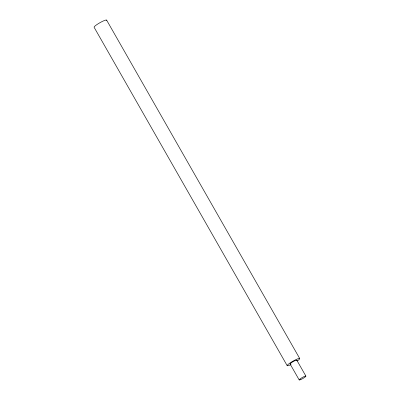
<?xml version="1.0" encoding="UTF-8"?>
<svg xmlns="http://www.w3.org/2000/svg" width="400" height="400" viewBox="0 0 400 400"><rect width="100%" height="100%" fill="white"/><g stroke="black" fill="none" stroke-linecap="round" stroke-linejoin="round"><path stroke-width="0.6" d="M106.6 20.07L299.695 358.48M296.79 360.165L305.88 376.09M290.12 364.035L299.205 379.96M287.215 365.72L94.125 27.315A7.225 1.07 -29.7 0 1 100.34 22.475A7.225 1.07 -29.7 0 1 106.61 20.39M290.79 363.98A3.865 0.575 -29.7 0 1 293.005 361.7A3.865 0.575 -29.7 0 1 296.57 360.625M291.065 364.56A7.225 1.07 -29.7 0 1 288.135 364.39A7.225 1.07 -29.7 0 1 297.695 358.845A7.225 1.07 -29.7 0 1 297.305 360.94M300.5 379.68A3.865 0.575 -29.7 0 0 305.88 376.26A3.865 0.575 -29.7 0 0 301.245 378.14A3.865 0.575 -29.7 0 0 300.5 379.68"/></g></svg>
